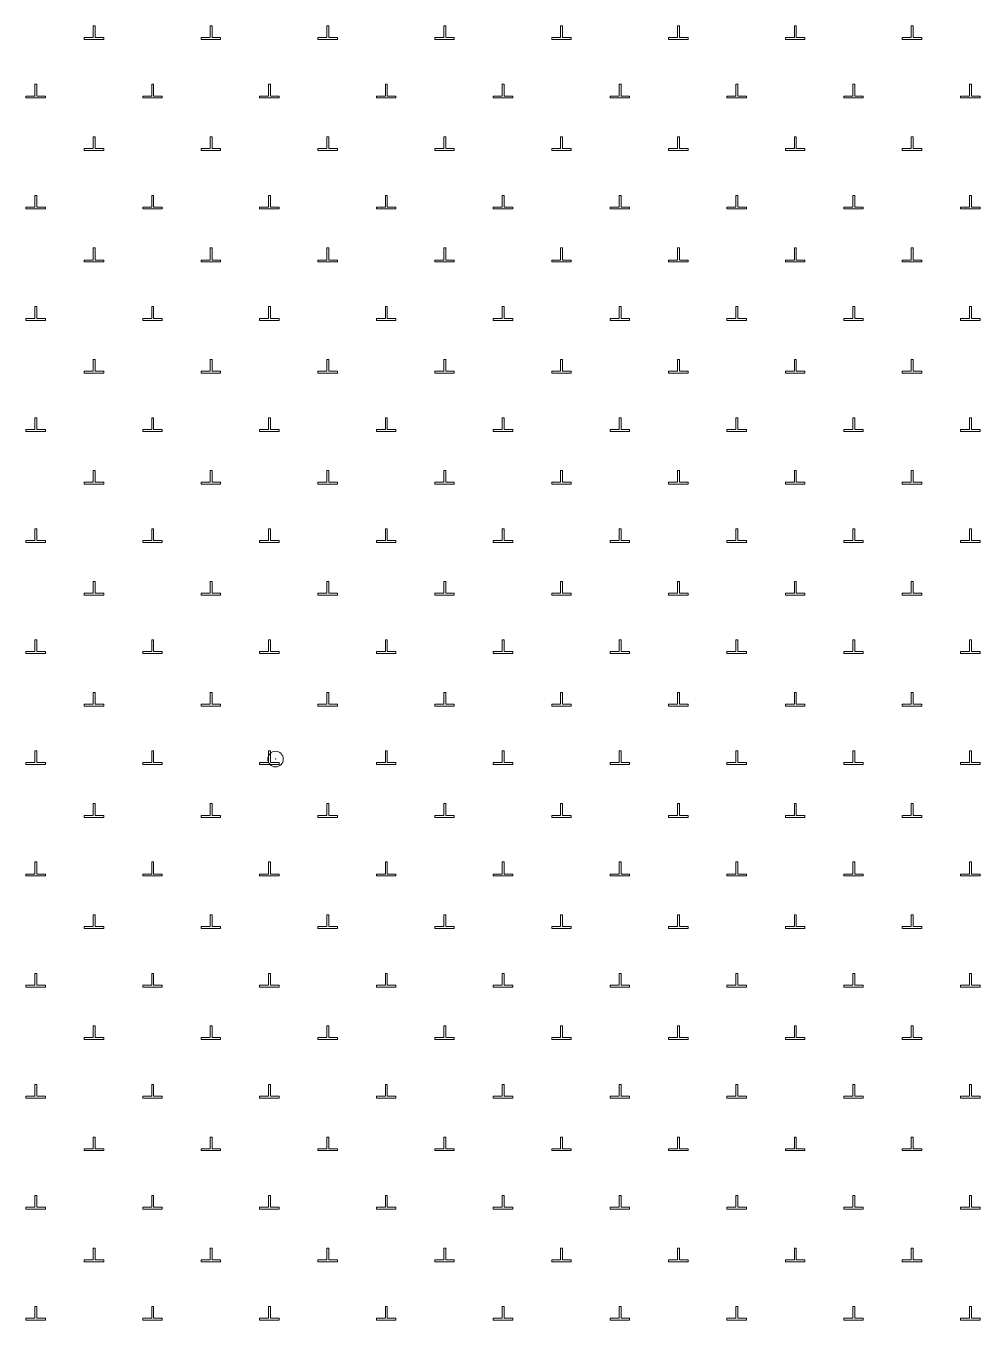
# Model space of a CAD drawing. Header units: metres. Extents: x 551390 to 552118, y 1837759 to 1838646.
# Drawn here: x 551919.91 to 551944.41, y 1838473.36 to 1838506.58 of the extents above; entities that cross this region are included whole.
import ezdxf

# ---------------------------------------------------------------- set-up
doc = ezdxf.new("R2010")
doc.units = ezdxf.units.M
doc.header["$LTSCALE"] = 0.8
doc.header["$PDMODE"] = 32
doc.header["$PDSIZE"] = 0.4
doc.layers.add('13', color=7, linetype='Continuous', lineweight=13)
doc.layers.add('19', color=7, linetype='Continuous', lineweight=13)

msp = doc.modelspace()

# ---------------------------------------------------------------- linework, layer by layer
at = {"layer": '13'}
msp.add_point((551926.32, 1838487.76), dxfattribs=at)
at = {"layer": '19'}
for points in [[(551921.41, 1838506.23), (551921.91, 1838506.23), (551921.91, 1838506.28), (551921.69, 1838506.28), (551921.69, 1838506.58), (551921.64, 1838506.58), (551921.64, 1838506.28), (551921.41, 1838506.28)], [(551924.41, 1838506.23), (551924.91, 1838506.23), (551924.91, 1838506.28), (551924.69, 1838506.28), (551924.69, 1838506.58), (551924.64, 1838506.58), (551924.64, 1838506.28), (551924.41, 1838506.28)], [(551927.41, 1838506.23), (551927.91, 1838506.23), (551927.91, 1838506.28), (551927.69, 1838506.28), (551927.69, 1838506.58), (551927.64, 1838506.58), (551927.64, 1838506.28), (551927.41, 1838506.28)], [(551930.41, 1838506.23), (551930.91, 1838506.23), (551930.91, 1838506.28), (551930.69, 1838506.28), (551930.69, 1838506.58), (551930.64, 1838506.58), (551930.64, 1838506.28), (551930.41, 1838506.28)], [(551933.41, 1838506.23), (551933.91, 1838506.23), (551933.91, 1838506.28), (551933.69, 1838506.28), (551933.69, 1838506.58), (551933.64, 1838506.58), (551933.64, 1838506.28), (551933.41, 1838506.28)], [(551936.41, 1838506.23), (551936.91, 1838506.23), (551936.91, 1838506.28), (551936.69, 1838506.28), (551936.69, 1838506.58), (551936.64, 1838506.58), (551936.64, 1838506.28), (551936.41, 1838506.28)], [(551939.41, 1838506.23), (551939.91, 1838506.23), (551939.91, 1838506.28), (551939.69, 1838506.28), (551939.69, 1838506.58), (551939.64, 1838506.58), (551939.64, 1838506.28), (551939.41, 1838506.28)], [(551942.41, 1838506.23), (551942.91, 1838506.23), (551942.91, 1838506.28), (551942.69, 1838506.28), (551942.69, 1838506.58), (551942.64, 1838506.58), (551942.64, 1838506.28), (551942.41, 1838506.28)], [(551919.91, 1838504.73), (551920.41, 1838504.73), (551920.41, 1838504.78), (551920.19, 1838504.78), (551920.19, 1838505.08), (551920.14, 1838505.08), (551920.14, 1838504.78), (551919.91, 1838504.78)], [(551922.91, 1838504.73), (551923.41, 1838504.73), (551923.41, 1838504.78), (551923.19, 1838504.78), (551923.19, 1838505.08), (551923.14, 1838505.08), (551923.14, 1838504.78), (551922.91, 1838504.78)], [(551925.91, 1838504.73), (551926.41, 1838504.73), (551926.41, 1838504.78), (551926.19, 1838504.78), (551926.19, 1838505.08), (551926.14, 1838505.08), (551926.14, 1838504.78), (551925.91, 1838504.78)], [(551928.91, 1838504.73), (551929.41, 1838504.73), (551929.41, 1838504.78), (551929.19, 1838504.78), (551929.19, 1838505.08), (551929.14, 1838505.08), (551929.14, 1838504.78), (551928.91, 1838504.78)], [(551931.91, 1838504.73), (551932.41, 1838504.73), (551932.41, 1838504.78), (551932.19, 1838504.78), (551932.19, 1838505.08), (551932.14, 1838505.08), (551932.14, 1838504.78), (551931.91, 1838504.78)], [(551934.91, 1838504.73), (551935.41, 1838504.73), (551935.41, 1838504.78), (551935.19, 1838504.78), (551935.19, 1838505.08), (551935.14, 1838505.08), (551935.14, 1838504.78), (551934.91, 1838504.78)], [(551937.91, 1838504.73), (551938.41, 1838504.73), (551938.41, 1838504.78), (551938.19, 1838504.78), (551938.19, 1838505.08), (551938.14, 1838505.08), (551938.14, 1838504.78), (551937.91, 1838504.78)], [(551940.91, 1838504.73), (551941.41, 1838504.73), (551941.41, 1838504.78), (551941.19, 1838504.78), (551941.19, 1838505.08), (551941.14, 1838505.08), (551941.14, 1838504.78), (551940.91, 1838504.78)], [(551943.91, 1838504.73), (551944.41, 1838504.73), (551944.41, 1838504.78), (551944.19, 1838504.78), (551944.19, 1838505.08), (551944.14, 1838505.08), (551944.14, 1838504.78), (551943.91, 1838504.78)], [(551921.41, 1838503.38), (551921.91, 1838503.38), (551921.91, 1838503.43), (551921.69, 1838503.43), (551921.69, 1838503.73), (551921.64, 1838503.73), (551921.64, 1838503.43), (551921.41, 1838503.43)], [(551924.41, 1838503.38), (551924.91, 1838503.38), (551924.91, 1838503.43), (551924.69, 1838503.43), (551924.69, 1838503.73), (551924.64, 1838503.73), (551924.64, 1838503.43), (551924.41, 1838503.43)], [(551927.41, 1838503.38), (551927.91, 1838503.38), (551927.91, 1838503.43), (551927.69, 1838503.43), (551927.69, 1838503.73), (551927.64, 1838503.73), (551927.64, 1838503.43), (551927.41, 1838503.43)], [(551930.41, 1838503.38), (551930.91, 1838503.38), (551930.91, 1838503.43), (551930.69, 1838503.43), (551930.69, 1838503.73), (551930.64, 1838503.73), (551930.64, 1838503.43), (551930.41, 1838503.43)], [(551933.41, 1838503.38), (551933.91, 1838503.38), (551933.91, 1838503.43), (551933.69, 1838503.43), (551933.69, 1838503.73), (551933.64, 1838503.73), (551933.64, 1838503.43), (551933.41, 1838503.43)], [(551936.41, 1838503.38), (551936.91, 1838503.38), (551936.91, 1838503.43), (551936.69, 1838503.43), (551936.69, 1838503.73), (551936.64, 1838503.73), (551936.64, 1838503.43), (551936.41, 1838503.43)], [(551939.41, 1838503.38), (551939.91, 1838503.38), (551939.91, 1838503.43), (551939.69, 1838503.43), (551939.69, 1838503.73), (551939.64, 1838503.73), (551939.64, 1838503.43), (551939.41, 1838503.43)], [(551942.41, 1838503.38), (551942.91, 1838503.38), (551942.91, 1838503.43), (551942.69, 1838503.43), (551942.69, 1838503.73), (551942.64, 1838503.73), (551942.64, 1838503.43), (551942.41, 1838503.43)], [(551919.91, 1838501.88), (551920.41, 1838501.88), (551920.41, 1838501.93), (551920.19, 1838501.93), (551920.19, 1838502.23), (551920.14, 1838502.23), (551920.14, 1838501.93), (551919.91, 1838501.93)], [(551922.91, 1838501.88), (551923.41, 1838501.88), (551923.41, 1838501.93), (551923.19, 1838501.93), (551923.19, 1838502.23), (551923.14, 1838502.23), (551923.14, 1838501.93), (551922.91, 1838501.93)], [(551925.91, 1838501.88), (551926.41, 1838501.88), (551926.41, 1838501.93), (551926.19, 1838501.93), (551926.19, 1838502.23), (551926.14, 1838502.23), (551926.14, 1838501.93), (551925.91, 1838501.93)], [(551928.91, 1838501.88), (551929.41, 1838501.88), (551929.41, 1838501.93), (551929.19, 1838501.93), (551929.19, 1838502.23), (551929.14, 1838502.23), (551929.14, 1838501.93), (551928.91, 1838501.93)], [(551931.91, 1838501.88), (551932.41, 1838501.88), (551932.41, 1838501.93), (551932.19, 1838501.93), (551932.19, 1838502.23), (551932.14, 1838502.23), (551932.14, 1838501.93), (551931.91, 1838501.93)], [(551934.91, 1838501.88), (551935.41, 1838501.88), (551935.41, 1838501.93), (551935.19, 1838501.93), (551935.19, 1838502.23), (551935.14, 1838502.23), (551935.14, 1838501.93), (551934.91, 1838501.93)], [(551937.91, 1838501.88), (551938.41, 1838501.88), (551938.41, 1838501.93), (551938.19, 1838501.93), (551938.19, 1838502.23), (551938.14, 1838502.23), (551938.14, 1838501.93), (551937.91, 1838501.93)], [(551940.91, 1838501.88), (551941.41, 1838501.88), (551941.41, 1838501.93), (551941.19, 1838501.93), (551941.19, 1838502.23), (551941.14, 1838502.23), (551941.14, 1838501.93), (551940.91, 1838501.93)], [(551943.91, 1838501.88), (551944.41, 1838501.88), (551944.41, 1838501.93), (551944.19, 1838501.93), (551944.19, 1838502.23), (551944.14, 1838502.23), (551944.14, 1838501.93), (551943.91, 1838501.93)], [(551921.41, 1838500.52), (551921.91, 1838500.52), (551921.91, 1838500.57), (551921.69, 1838500.57), (551921.69, 1838500.88), (551921.64, 1838500.88), (551921.64, 1838500.57), (551921.41, 1838500.57)], [(551924.41, 1838500.52), (551924.91, 1838500.52), (551924.91, 1838500.57), (551924.69, 1838500.57), (551924.69, 1838500.88), (551924.64, 1838500.88), (551924.64, 1838500.57), (551924.41, 1838500.57)], [(551927.41, 1838500.52), (551927.91, 1838500.52), (551927.91, 1838500.57), (551927.69, 1838500.57), (551927.69, 1838500.88), (551927.64, 1838500.88), (551927.64, 1838500.57), (551927.41, 1838500.57)], [(551930.41, 1838500.52), (551930.91, 1838500.52), (551930.91, 1838500.57), (551930.69, 1838500.57), (551930.69, 1838500.88), (551930.64, 1838500.88), (551930.64, 1838500.57), (551930.41, 1838500.57)], [(551933.41, 1838500.52), (551933.91, 1838500.52), (551933.91, 1838500.57), (551933.69, 1838500.57), (551933.69, 1838500.88), (551933.64, 1838500.88), (551933.64, 1838500.57), (551933.41, 1838500.57)], [(551936.41, 1838500.52), (551936.91, 1838500.52), (551936.91, 1838500.57), (551936.69, 1838500.57), (551936.69, 1838500.88), (551936.64, 1838500.88), (551936.64, 1838500.57), (551936.41, 1838500.57)], [(551939.41, 1838500.52), (551939.91, 1838500.52), (551939.91, 1838500.57), (551939.69, 1838500.57), (551939.69, 1838500.88), (551939.64, 1838500.88), (551939.64, 1838500.57), (551939.41, 1838500.57)], [(551942.41, 1838500.52), (551942.91, 1838500.52), (551942.91, 1838500.57), (551942.69, 1838500.57), (551942.69, 1838500.88), (551942.64, 1838500.88), (551942.64, 1838500.57), (551942.41, 1838500.57)], [(551919.91, 1838499.02), (551920.41, 1838499.02), (551920.41, 1838499.07), (551920.19, 1838499.07), (551920.19, 1838499.38), (551920.14, 1838499.38), (551920.14, 1838499.07), (551919.91, 1838499.07)], [(551922.91, 1838499.02), (551923.41, 1838499.02), (551923.41, 1838499.07), (551923.19, 1838499.07), (551923.19, 1838499.38), (551923.14, 1838499.38), (551923.14, 1838499.07), (551922.91, 1838499.07)], [(551925.91, 1838499.02), (551926.41, 1838499.02), (551926.41, 1838499.07), (551926.19, 1838499.07), (551926.19, 1838499.38), (551926.14, 1838499.38), (551926.14, 1838499.07), (551925.91, 1838499.07)], [(551928.91, 1838499.02), (551929.41, 1838499.02), (551929.41, 1838499.07), (551929.19, 1838499.07), (551929.19, 1838499.38), (551929.14, 1838499.38), (551929.14, 1838499.07), (551928.91, 1838499.07)], [(551931.91, 1838499.02), (551932.41, 1838499.02), (551932.41, 1838499.07), (551932.19, 1838499.07), (551932.19, 1838499.38), (551932.14, 1838499.38), (551932.14, 1838499.07), (551931.91, 1838499.07)], [(551934.91, 1838499.02), (551935.41, 1838499.02), (551935.41, 1838499.07), (551935.19, 1838499.07), (551935.19, 1838499.38), (551935.14, 1838499.38), (551935.14, 1838499.07), (551934.91, 1838499.07)], [(551937.91, 1838499.02), (551938.41, 1838499.02), (551938.41, 1838499.07), (551938.19, 1838499.07), (551938.19, 1838499.38), (551938.14, 1838499.38), (551938.14, 1838499.07), (551937.91, 1838499.07)], [(551940.91, 1838499.02), (551941.41, 1838499.02), (551941.41, 1838499.07), (551941.19, 1838499.07), (551941.19, 1838499.38), (551941.14, 1838499.38), (551941.14, 1838499.07), (551940.91, 1838499.07)], [(551943.91, 1838499.02), (551944.41, 1838499.02), (551944.41, 1838499.07), (551944.19, 1838499.07), (551944.19, 1838499.38), (551944.14, 1838499.38), (551944.14, 1838499.07), (551943.91, 1838499.07)], [(551921.41, 1838497.67), (551921.91, 1838497.67), (551921.91, 1838497.72), (551921.69, 1838497.72), (551921.69, 1838498.02), (551921.64, 1838498.02), (551921.64, 1838497.72), (551921.41, 1838497.72)], [(551924.41, 1838497.67), (551924.91, 1838497.67), (551924.91, 1838497.72), (551924.69, 1838497.72), (551924.69, 1838498.02), (551924.64, 1838498.02), (551924.64, 1838497.72), (551924.41, 1838497.72)], [(551927.41, 1838497.67), (551927.91, 1838497.67), (551927.91, 1838497.72), (551927.69, 1838497.72), (551927.69, 1838498.02), (551927.64, 1838498.02), (551927.64, 1838497.72), (551927.41, 1838497.72)], [(551930.41, 1838497.67), (551930.91, 1838497.67), (551930.91, 1838497.72), (551930.69, 1838497.72), (551930.69, 1838498.02), (551930.64, 1838498.02), (551930.64, 1838497.72), (551930.41, 1838497.72)], [(551933.41, 1838497.67), (551933.91, 1838497.67), (551933.91, 1838497.72), (551933.69, 1838497.72), (551933.69, 1838498.02), (551933.64, 1838498.02), (551933.64, 1838497.72), (551933.41, 1838497.72)], [(551936.41, 1838497.67), (551936.91, 1838497.67), (551936.91, 1838497.72), (551936.69, 1838497.72), (551936.69, 1838498.02), (551936.64, 1838498.02), (551936.64, 1838497.72), (551936.41, 1838497.72)], [(551939.41, 1838497.67), (551939.91, 1838497.67), (551939.91, 1838497.72), (551939.69, 1838497.72), (551939.69, 1838498.02), (551939.64, 1838498.02), (551939.64, 1838497.72), (551939.41, 1838497.72)], [(551942.41, 1838497.67), (551942.91, 1838497.67), (551942.91, 1838497.72), (551942.69, 1838497.72), (551942.69, 1838498.02), (551942.64, 1838498.02), (551942.64, 1838497.72), (551942.41, 1838497.72)], [(551919.91, 1838496.17), (551920.41, 1838496.17), (551920.41, 1838496.22), (551920.19, 1838496.22), (551920.19, 1838496.52), (551920.14, 1838496.52), (551920.14, 1838496.22), (551919.91, 1838496.22)], [(551922.91, 1838496.17), (551923.41, 1838496.17), (551923.41, 1838496.22), (551923.19, 1838496.22), (551923.19, 1838496.52), (551923.14, 1838496.52), (551923.14, 1838496.22), (551922.91, 1838496.22)], [(551925.91, 1838496.17), (551926.41, 1838496.17), (551926.41, 1838496.22), (551926.19, 1838496.22), (551926.19, 1838496.52), (551926.14, 1838496.52), (551926.14, 1838496.22), (551925.91, 1838496.22)], [(551928.91, 1838496.17), (551929.41, 1838496.17), (551929.41, 1838496.22), (551929.19, 1838496.22), (551929.19, 1838496.52), (551929.14, 1838496.52), (551929.14, 1838496.22), (551928.91, 1838496.22)], [(551931.91, 1838496.17), (551932.41, 1838496.17), (551932.41, 1838496.22), (551932.19, 1838496.22), (551932.19, 1838496.52), (551932.14, 1838496.52), (551932.14, 1838496.22), (551931.91, 1838496.22)], [(551934.91, 1838496.17), (551935.41, 1838496.17), (551935.41, 1838496.22), (551935.19, 1838496.22), (551935.19, 1838496.52), (551935.14, 1838496.52), (551935.14, 1838496.22), (551934.91, 1838496.22)], [(551937.91, 1838496.17), (551938.41, 1838496.17), (551938.41, 1838496.22), (551938.19, 1838496.22), (551938.19, 1838496.52), (551938.14, 1838496.52), (551938.14, 1838496.22), (551937.91, 1838496.22)], [(551940.91, 1838496.17), (551941.41, 1838496.17), (551941.41, 1838496.22), (551941.19, 1838496.22), (551941.19, 1838496.52), (551941.14, 1838496.52), (551941.14, 1838496.22), (551940.91, 1838496.22)], [(551943.91, 1838496.17), (551944.41, 1838496.17), (551944.41, 1838496.22), (551944.19, 1838496.22), (551944.19, 1838496.52), (551944.14, 1838496.52), (551944.14, 1838496.22), (551943.91, 1838496.22)], [(551921.41, 1838494.82), (551921.91, 1838494.82), (551921.91, 1838494.87), (551921.69, 1838494.87), (551921.69, 1838495.17), (551921.64, 1838495.17), (551921.64, 1838494.87), (551921.41, 1838494.87)], [(551924.41, 1838494.82), (551924.91, 1838494.82), (551924.91, 1838494.87), (551924.69, 1838494.87), (551924.69, 1838495.17), (551924.64, 1838495.17), (551924.64, 1838494.87), (551924.41, 1838494.87)], [(551927.41, 1838494.82), (551927.91, 1838494.82), (551927.91, 1838494.87), (551927.69, 1838494.87), (551927.69, 1838495.17), (551927.64, 1838495.17), (551927.64, 1838494.87), (551927.41, 1838494.87)], [(551930.41, 1838494.82), (551930.91, 1838494.82), (551930.91, 1838494.87), (551930.69, 1838494.87), (551930.69, 1838495.17), (551930.64, 1838495.17), (551930.64, 1838494.87), (551930.41, 1838494.87)], [(551933.41, 1838494.82), (551933.91, 1838494.82), (551933.91, 1838494.87), (551933.69, 1838494.87), (551933.69, 1838495.17), (551933.64, 1838495.17), (551933.64, 1838494.87), (551933.41, 1838494.87)], [(551936.41, 1838494.82), (551936.91, 1838494.82), (551936.91, 1838494.87), (551936.69, 1838494.87), (551936.69, 1838495.17), (551936.64, 1838495.17), (551936.64, 1838494.87), (551936.41, 1838494.87)], [(551939.41, 1838494.82), (551939.91, 1838494.82), (551939.91, 1838494.87), (551939.69, 1838494.87), (551939.69, 1838495.17), (551939.64, 1838495.17), (551939.64, 1838494.87), (551939.41, 1838494.87)], [(551942.41, 1838494.82), (551942.91, 1838494.82), (551942.91, 1838494.87), (551942.69, 1838494.87), (551942.69, 1838495.17), (551942.64, 1838495.17), (551942.64, 1838494.87), (551942.41, 1838494.87)], [(551919.91, 1838493.32), (551920.41, 1838493.32), (551920.41, 1838493.37), (551920.19, 1838493.37), (551920.19, 1838493.67), (551920.14, 1838493.67), (551920.14, 1838493.37), (551919.91, 1838493.37)], [(551922.91, 1838493.32), (551923.41, 1838493.32), (551923.41, 1838493.37), (551923.19, 1838493.37), (551923.19, 1838493.67), (551923.14, 1838493.67), (551923.14, 1838493.37), (551922.91, 1838493.37)], [(551925.91, 1838493.32), (551926.41, 1838493.32), (551926.41, 1838493.37), (551926.19, 1838493.37), (551926.19, 1838493.67), (551926.14, 1838493.67), (551926.14, 1838493.37), (551925.91, 1838493.37)], [(551928.91, 1838493.32), (551929.41, 1838493.32), (551929.41, 1838493.37), (551929.19, 1838493.37), (551929.19, 1838493.67), (551929.14, 1838493.67), (551929.14, 1838493.37), (551928.91, 1838493.37)], [(551931.91, 1838493.32), (551932.41, 1838493.32), (551932.41, 1838493.37), (551932.19, 1838493.37), (551932.19, 1838493.67), (551932.14, 1838493.67), (551932.14, 1838493.37), (551931.91, 1838493.37)], [(551934.91, 1838493.32), (551935.41, 1838493.32), (551935.41, 1838493.37), (551935.19, 1838493.37), (551935.19, 1838493.67), (551935.14, 1838493.67), (551935.14, 1838493.37), (551934.91, 1838493.37)], [(551937.91, 1838493.32), (551938.41, 1838493.32), (551938.41, 1838493.37), (551938.19, 1838493.37), (551938.19, 1838493.67), (551938.14, 1838493.67), (551938.14, 1838493.37), (551937.91, 1838493.37)], [(551940.91, 1838493.32), (551941.41, 1838493.32), (551941.41, 1838493.37), (551941.19, 1838493.37), (551941.19, 1838493.67), (551941.14, 1838493.67), (551941.14, 1838493.37), (551940.91, 1838493.37)], [(551943.91, 1838493.32), (551944.41, 1838493.32), (551944.41, 1838493.37), (551944.19, 1838493.37), (551944.19, 1838493.67), (551944.14, 1838493.67), (551944.14, 1838493.37), (551943.91, 1838493.37)], [(551921.41, 1838491.97), (551921.91, 1838491.97), (551921.91, 1838492.02), (551921.69, 1838492.02), (551921.69, 1838492.32), (551921.64, 1838492.32), (551921.64, 1838492.02), (551921.41, 1838492.02)], [(551924.41, 1838491.97), (551924.91, 1838491.97), (551924.91, 1838492.02), (551924.69, 1838492.02), (551924.69, 1838492.32), (551924.64, 1838492.32), (551924.64, 1838492.02), (551924.41, 1838492.02)], [(551927.41, 1838491.97), (551927.91, 1838491.97), (551927.91, 1838492.02), (551927.69, 1838492.02), (551927.69, 1838492.32), (551927.64, 1838492.32), (551927.64, 1838492.02), (551927.41, 1838492.02)], [(551930.41, 1838491.97), (551930.91, 1838491.97), (551930.91, 1838492.02), (551930.69, 1838492.02), (551930.69, 1838492.32), (551930.64, 1838492.32), (551930.64, 1838492.02), (551930.41, 1838492.02)], [(551933.41, 1838491.97), (551933.91, 1838491.97), (551933.91, 1838492.02), (551933.69, 1838492.02), (551933.69, 1838492.32), (551933.64, 1838492.32), (551933.64, 1838492.02), (551933.41, 1838492.02)], [(551936.41, 1838491.97), (551936.91, 1838491.97), (551936.91, 1838492.02), (551936.69, 1838492.02), (551936.69, 1838492.32), (551936.64, 1838492.32), (551936.64, 1838492.02), (551936.41, 1838492.02)], [(551939.41, 1838491.97), (551939.91, 1838491.97), (551939.91, 1838492.02), (551939.69, 1838492.02), (551939.69, 1838492.32), (551939.64, 1838492.32), (551939.64, 1838492.02), (551939.41, 1838492.02)], [(551942.41, 1838491.97), (551942.91, 1838491.97), (551942.91, 1838492.02), (551942.69, 1838492.02), (551942.69, 1838492.32), (551942.64, 1838492.32), (551942.64, 1838492.02), (551942.41, 1838492.02)], [(551919.91, 1838490.47), (551920.41, 1838490.47), (551920.41, 1838490.52), (551920.19, 1838490.52), (551920.19, 1838490.82), (551920.14, 1838490.82), (551920.14, 1838490.52), (551919.91, 1838490.52)], [(551922.91, 1838490.47), (551923.41, 1838490.47), (551923.41, 1838490.52), (551923.19, 1838490.52), (551923.19, 1838490.82), (551923.14, 1838490.82), (551923.14, 1838490.52), (551922.91, 1838490.52)], [(551925.91, 1838490.47), (551926.41, 1838490.47), (551926.41, 1838490.52), (551926.19, 1838490.52), (551926.19, 1838490.82), (551926.14, 1838490.82), (551926.14, 1838490.52), (551925.91, 1838490.52)], [(551928.91, 1838490.47), (551929.41, 1838490.47), (551929.41, 1838490.52), (551929.19, 1838490.52), (551929.19, 1838490.82), (551929.14, 1838490.82), (551929.14, 1838490.52), (551928.91, 1838490.52)], [(551931.91, 1838490.47), (551932.41, 1838490.47), (551932.41, 1838490.52), (551932.19, 1838490.52), (551932.19, 1838490.82), (551932.14, 1838490.82), (551932.14, 1838490.52), (551931.91, 1838490.52)], [(551934.91, 1838490.47), (551935.41, 1838490.47), (551935.41, 1838490.52), (551935.19, 1838490.52), (551935.19, 1838490.82), (551935.14, 1838490.82), (551935.14, 1838490.52), (551934.91, 1838490.52)], [(551937.91, 1838490.47), (551938.41, 1838490.47), (551938.41, 1838490.52), (551938.19, 1838490.52), (551938.19, 1838490.82), (551938.14, 1838490.82), (551938.14, 1838490.52), (551937.91, 1838490.52)], [(551940.91, 1838490.47), (551941.41, 1838490.47), (551941.41, 1838490.52), (551941.19, 1838490.52), (551941.19, 1838490.82), (551941.14, 1838490.82), (551941.14, 1838490.52), (551940.91, 1838490.52)], [(551943.91, 1838490.47), (551944.41, 1838490.47), (551944.41, 1838490.52), (551944.19, 1838490.52), (551944.19, 1838490.82), (551944.14, 1838490.82), (551944.14, 1838490.52), (551943.91, 1838490.52)], [(551921.41, 1838489.12), (551921.91, 1838489.12), (551921.91, 1838489.17), (551921.69, 1838489.17), (551921.69, 1838489.47), (551921.64, 1838489.47), (551921.64, 1838489.17), (551921.41, 1838489.17)], [(551924.41, 1838489.12), (551924.91, 1838489.12), (551924.91, 1838489.17), (551924.69, 1838489.17), (551924.69, 1838489.47), (551924.64, 1838489.47), (551924.64, 1838489.17), (551924.41, 1838489.17)], [(551927.41, 1838489.12), (551927.91, 1838489.12), (551927.91, 1838489.17), (551927.69, 1838489.17), (551927.69, 1838489.47), (551927.64, 1838489.47), (551927.64, 1838489.17), (551927.41, 1838489.17)], [(551930.41, 1838489.12), (551930.91, 1838489.12), (551930.91, 1838489.17), (551930.69, 1838489.17), (551930.69, 1838489.47), (551930.64, 1838489.47), (551930.64, 1838489.17), (551930.41, 1838489.17)], [(551933.41, 1838489.12), (551933.91, 1838489.12), (551933.91, 1838489.17), (551933.69, 1838489.17), (551933.69, 1838489.47), (551933.64, 1838489.47), (551933.64, 1838489.17), (551933.41, 1838489.17)], [(551936.41, 1838489.12), (551936.91, 1838489.12), (551936.91, 1838489.17), (551936.69, 1838489.17), (551936.69, 1838489.47), (551936.64, 1838489.47), (551936.64, 1838489.17), (551936.41, 1838489.17)], [(551939.41, 1838489.12), (551939.91, 1838489.12), (551939.91, 1838489.17), (551939.69, 1838489.17), (551939.69, 1838489.47), (551939.64, 1838489.47), (551939.64, 1838489.17), (551939.41, 1838489.17)], [(551942.41, 1838489.12), (551942.91, 1838489.12), (551942.91, 1838489.17), (551942.69, 1838489.17), (551942.69, 1838489.47), (551942.64, 1838489.47), (551942.64, 1838489.17), (551942.41, 1838489.17)], [(551919.91, 1838487.62), (551920.41, 1838487.62), (551920.41, 1838487.67), (551920.19, 1838487.67), (551920.19, 1838487.97), (551920.14, 1838487.97), (551920.14, 1838487.67), (551919.91, 1838487.67)], [(551922.91, 1838487.62), (551923.41, 1838487.62), (551923.41, 1838487.67), (551923.19, 1838487.67), (551923.19, 1838487.97), (551923.14, 1838487.97), (551923.14, 1838487.67), (551922.91, 1838487.67)], [(551925.91, 1838487.62), (551926.41, 1838487.62), (551926.41, 1838487.67), (551926.19, 1838487.67), (551926.19, 1838487.97), (551926.14, 1838487.97), (551926.14, 1838487.67), (551925.91, 1838487.67)], [(551928.91, 1838487.62), (551929.41, 1838487.62), (551929.41, 1838487.67), (551929.19, 1838487.67), (551929.19, 1838487.97), (551929.14, 1838487.97), (551929.14, 1838487.67), (551928.91, 1838487.67)], [(551931.91, 1838487.62), (551932.41, 1838487.62), (551932.41, 1838487.67), (551932.19, 1838487.67), (551932.19, 1838487.97), (551932.14, 1838487.97), (551932.14, 1838487.67), (551931.91, 1838487.67)], [(551934.91, 1838487.62), (551935.41, 1838487.62), (551935.41, 1838487.67), (551935.19, 1838487.67), (551935.19, 1838487.97), (551935.14, 1838487.97), (551935.14, 1838487.67), (551934.91, 1838487.67)], [(551937.91, 1838487.62), (551938.41, 1838487.62), (551938.41, 1838487.67), (551938.19, 1838487.67), (551938.19, 1838487.97), (551938.14, 1838487.97), (551938.14, 1838487.67), (551937.91, 1838487.67)], [(551940.91, 1838487.62), (551941.41, 1838487.62), (551941.41, 1838487.67), (551941.19, 1838487.67), (551941.19, 1838487.97), (551941.14, 1838487.97), (551941.14, 1838487.67), (551940.91, 1838487.67)], [(551943.91, 1838487.62), (551944.41, 1838487.62), (551944.41, 1838487.67), (551944.19, 1838487.67), (551944.19, 1838487.97), (551944.14, 1838487.97), (551944.14, 1838487.67), (551943.91, 1838487.67)], [(551921.41, 1838486.26), (551921.91, 1838486.26), (551921.91, 1838486.31), (551921.69, 1838486.31), (551921.69, 1838486.62), (551921.64, 1838486.62), (551921.64, 1838486.31), (551921.41, 1838486.31)], [(551924.41, 1838486.26), (551924.91, 1838486.26), (551924.91, 1838486.31), (551924.69, 1838486.31), (551924.69, 1838486.62), (551924.64, 1838486.62), (551924.64, 1838486.31), (551924.41, 1838486.31)], [(551927.41, 1838486.26), (551927.91, 1838486.26), (551927.91, 1838486.31), (551927.69, 1838486.31), (551927.69, 1838486.62), (551927.64, 1838486.62), (551927.64, 1838486.31), (551927.41, 1838486.31)], [(551930.41, 1838486.26), (551930.91, 1838486.26), (551930.91, 1838486.31), (551930.69, 1838486.31), (551930.69, 1838486.62), (551930.64, 1838486.62), (551930.64, 1838486.31), (551930.41, 1838486.31)], [(551933.41, 1838486.26), (551933.91, 1838486.26), (551933.91, 1838486.31), (551933.69, 1838486.31), (551933.69, 1838486.62), (551933.64, 1838486.62), (551933.64, 1838486.31), (551933.41, 1838486.31)], [(551936.41, 1838486.26), (551936.91, 1838486.26), (551936.91, 1838486.31), (551936.69, 1838486.31), (551936.69, 1838486.62), (551936.64, 1838486.62), (551936.64, 1838486.31), (551936.41, 1838486.31)], [(551939.41, 1838486.26), (551939.91, 1838486.26), (551939.91, 1838486.31), (551939.69, 1838486.31), (551939.69, 1838486.62), (551939.64, 1838486.62), (551939.64, 1838486.31), (551939.41, 1838486.31)], [(551942.41, 1838486.26), (551942.91, 1838486.26), (551942.91, 1838486.31), (551942.69, 1838486.31), (551942.69, 1838486.62), (551942.64, 1838486.62), (551942.64, 1838486.31), (551942.41, 1838486.31)], [(551919.91, 1838484.76), (551920.41, 1838484.76), (551920.41, 1838484.81), (551920.19, 1838484.81), (551920.19, 1838485.12), (551920.14, 1838485.12), (551920.14, 1838484.81), (551919.91, 1838484.81)], [(551922.91, 1838484.76), (551923.41, 1838484.76), (551923.41, 1838484.81), (551923.19, 1838484.81), (551923.19, 1838485.12), (551923.14, 1838485.12), (551923.14, 1838484.81), (551922.91, 1838484.81)], [(551925.91, 1838484.76), (551926.41, 1838484.76), (551926.41, 1838484.81), (551926.19, 1838484.81), (551926.19, 1838485.12), (551926.14, 1838485.12), (551926.14, 1838484.81), (551925.91, 1838484.81)], [(551928.91, 1838484.76), (551929.41, 1838484.76), (551929.41, 1838484.81), (551929.19, 1838484.81), (551929.19, 1838485.12), (551929.14, 1838485.12), (551929.14, 1838484.81), (551928.91, 1838484.81)], [(551931.91, 1838484.76), (551932.41, 1838484.76), (551932.41, 1838484.81), (551932.19, 1838484.81), (551932.19, 1838485.12), (551932.14, 1838485.12), (551932.14, 1838484.81), (551931.91, 1838484.81)], [(551934.91, 1838484.76), (551935.41, 1838484.76), (551935.41, 1838484.81), (551935.19, 1838484.81), (551935.19, 1838485.12), (551935.14, 1838485.12), (551935.14, 1838484.81), (551934.91, 1838484.81)], [(551937.91, 1838484.76), (551938.41, 1838484.76), (551938.41, 1838484.81), (551938.19, 1838484.81), (551938.19, 1838485.12), (551938.14, 1838485.12), (551938.14, 1838484.81), (551937.91, 1838484.81)], [(551940.91, 1838484.76), (551941.41, 1838484.76), (551941.41, 1838484.81), (551941.19, 1838484.81), (551941.19, 1838485.12), (551941.14, 1838485.12), (551941.14, 1838484.81), (551940.91, 1838484.81)], [(551943.91, 1838484.76), (551944.41, 1838484.76), (551944.41, 1838484.81), (551944.19, 1838484.81), (551944.19, 1838485.12), (551944.14, 1838485.12), (551944.14, 1838484.81), (551943.91, 1838484.81)], [(551921.41, 1838483.41), (551921.91, 1838483.41), (551921.91, 1838483.46), (551921.69, 1838483.46), (551921.69, 1838483.76), (551921.64, 1838483.76), (551921.64, 1838483.46), (551921.41, 1838483.46)], [(551924.41, 1838483.41), (551924.91, 1838483.41), (551924.91, 1838483.46), (551924.69, 1838483.46), (551924.69, 1838483.76), (551924.64, 1838483.76), (551924.64, 1838483.46), (551924.41, 1838483.46)], [(551927.41, 1838483.41), (551927.91, 1838483.41), (551927.91, 1838483.46), (551927.69, 1838483.46), (551927.69, 1838483.76), (551927.64, 1838483.76), (551927.64, 1838483.46), (551927.41, 1838483.46)], [(551930.41, 1838483.41), (551930.91, 1838483.41), (551930.91, 1838483.46), (551930.69, 1838483.46), (551930.69, 1838483.76), (551930.64, 1838483.76), (551930.64, 1838483.46), (551930.41, 1838483.46)], [(551933.41, 1838483.41), (551933.91, 1838483.41), (551933.91, 1838483.46), (551933.69, 1838483.46), (551933.69, 1838483.76), (551933.64, 1838483.76), (551933.64, 1838483.46), (551933.41, 1838483.46)], [(551936.41, 1838483.41), (551936.91, 1838483.41), (551936.91, 1838483.46), (551936.69, 1838483.46), (551936.69, 1838483.76), (551936.64, 1838483.76), (551936.64, 1838483.46), (551936.41, 1838483.46)], [(551939.41, 1838483.41), (551939.91, 1838483.41), (551939.91, 1838483.46), (551939.69, 1838483.46), (551939.69, 1838483.76), (551939.64, 1838483.76), (551939.64, 1838483.46), (551939.41, 1838483.46)], [(551942.41, 1838483.41), (551942.91, 1838483.41), (551942.91, 1838483.46), (551942.69, 1838483.46), (551942.69, 1838483.76), (551942.64, 1838483.76), (551942.64, 1838483.46), (551942.41, 1838483.46)], [(551919.91, 1838481.91), (551920.41, 1838481.91), (551920.41, 1838481.96), (551920.19, 1838481.96), (551920.19, 1838482.26), (551920.14, 1838482.26), (551920.14, 1838481.96), (551919.91, 1838481.96)], [(551922.91, 1838481.91), (551923.41, 1838481.91), (551923.41, 1838481.96), (551923.19, 1838481.96), (551923.19, 1838482.26), (551923.14, 1838482.26), (551923.14, 1838481.96), (551922.91, 1838481.96)], [(551925.91, 1838481.91), (551926.41, 1838481.91), (551926.41, 1838481.96), (551926.19, 1838481.96), (551926.19, 1838482.26), (551926.14, 1838482.26), (551926.14, 1838481.96), (551925.91, 1838481.96)], [(551928.91, 1838481.91), (551929.41, 1838481.91), (551929.41, 1838481.96), (551929.19, 1838481.96), (551929.19, 1838482.26), (551929.14, 1838482.26), (551929.14, 1838481.96), (551928.91, 1838481.96)], [(551931.91, 1838481.91), (551932.41, 1838481.91), (551932.41, 1838481.96), (551932.19, 1838481.96), (551932.19, 1838482.26), (551932.14, 1838482.26), (551932.14, 1838481.96), (551931.91, 1838481.96)], [(551934.91, 1838481.91), (551935.41, 1838481.91), (551935.41, 1838481.96), (551935.19, 1838481.96), (551935.19, 1838482.26), (551935.14, 1838482.26), (551935.14, 1838481.96), (551934.91, 1838481.96)], [(551937.91, 1838481.91), (551938.41, 1838481.91), (551938.41, 1838481.96), (551938.19, 1838481.96), (551938.19, 1838482.26), (551938.14, 1838482.26), (551938.14, 1838481.96), (551937.91, 1838481.96)], [(551940.91, 1838481.91), (551941.41, 1838481.91), (551941.41, 1838481.96), (551941.19, 1838481.96), (551941.19, 1838482.26), (551941.14, 1838482.26), (551941.14, 1838481.96), (551940.91, 1838481.96)], [(551943.91, 1838481.91), (551944.41, 1838481.91), (551944.41, 1838481.96), (551944.19, 1838481.96), (551944.19, 1838482.26), (551944.14, 1838482.26), (551944.14, 1838481.96), (551943.91, 1838481.96)], [(551921.41, 1838480.56), (551921.91, 1838480.56), (551921.91, 1838480.61), (551921.69, 1838480.61), (551921.69, 1838480.91), (551921.64, 1838480.91), (551921.64, 1838480.61), (551921.41, 1838480.61)], [(551924.41, 1838480.56), (551924.91, 1838480.56), (551924.91, 1838480.61), (551924.69, 1838480.61), (551924.69, 1838480.91), (551924.64, 1838480.91), (551924.64, 1838480.61), (551924.41, 1838480.61)], [(551927.41, 1838480.56), (551927.91, 1838480.56), (551927.91, 1838480.61), (551927.69, 1838480.61), (551927.69, 1838480.91), (551927.64, 1838480.91), (551927.64, 1838480.61), (551927.41, 1838480.61)], [(551930.41, 1838480.56), (551930.91, 1838480.56), (551930.91, 1838480.61), (551930.69, 1838480.61), (551930.69, 1838480.91), (551930.64, 1838480.91), (551930.64, 1838480.61), (551930.41, 1838480.61)], [(551933.41, 1838480.56), (551933.91, 1838480.56), (551933.91, 1838480.61), (551933.69, 1838480.61), (551933.69, 1838480.91), (551933.64, 1838480.91), (551933.64, 1838480.61), (551933.41, 1838480.61)], [(551936.41, 1838480.56), (551936.91, 1838480.56), (551936.91, 1838480.61), (551936.69, 1838480.61), (551936.69, 1838480.91), (551936.64, 1838480.91), (551936.64, 1838480.61), (551936.41, 1838480.61)], [(551939.41, 1838480.56), (551939.91, 1838480.56), (551939.91, 1838480.61), (551939.69, 1838480.61), (551939.69, 1838480.91), (551939.64, 1838480.91), (551939.64, 1838480.61), (551939.41, 1838480.61)], [(551942.41, 1838480.56), (551942.91, 1838480.56), (551942.91, 1838480.61), (551942.69, 1838480.61), (551942.69, 1838480.91), (551942.64, 1838480.91), (551942.64, 1838480.61), (551942.41, 1838480.61)], [(551919.91, 1838479.06), (551920.41, 1838479.06), (551920.41, 1838479.11), (551920.19, 1838479.11), (551920.19, 1838479.41), (551920.14, 1838479.41), (551920.14, 1838479.11), (551919.91, 1838479.11)], [(551922.91, 1838479.06), (551923.41, 1838479.06), (551923.41, 1838479.11), (551923.19, 1838479.11), (551923.19, 1838479.41), (551923.14, 1838479.41), (551923.14, 1838479.11), (551922.91, 1838479.11)], [(551925.91, 1838479.06), (551926.41, 1838479.06), (551926.41, 1838479.11), (551926.19, 1838479.11), (551926.19, 1838479.41), (551926.14, 1838479.41), (551926.14, 1838479.11), (551925.91, 1838479.11)], [(551928.91, 1838479.06), (551929.41, 1838479.06), (551929.41, 1838479.11), (551929.19, 1838479.11), (551929.19, 1838479.41), (551929.14, 1838479.41), (551929.14, 1838479.11), (551928.91, 1838479.11)], [(551931.91, 1838479.06), (551932.41, 1838479.06), (551932.41, 1838479.11), (551932.19, 1838479.11), (551932.19, 1838479.41), (551932.14, 1838479.41), (551932.14, 1838479.11), (551931.91, 1838479.11)], [(551934.91, 1838479.06), (551935.41, 1838479.06), (551935.41, 1838479.11), (551935.19, 1838479.11), (551935.19, 1838479.41), (551935.14, 1838479.41), (551935.14, 1838479.11), (551934.91, 1838479.11)], [(551937.91, 1838479.06), (551938.41, 1838479.06), (551938.41, 1838479.11), (551938.19, 1838479.11), (551938.19, 1838479.41), (551938.14, 1838479.41), (551938.14, 1838479.11), (551937.91, 1838479.11)], [(551940.91, 1838479.06), (551941.41, 1838479.06), (551941.41, 1838479.11), (551941.19, 1838479.11), (551941.19, 1838479.41), (551941.14, 1838479.41), (551941.14, 1838479.11), (551940.91, 1838479.11)], [(551943.91, 1838479.06), (551944.41, 1838479.06), (551944.41, 1838479.11), (551944.19, 1838479.11), (551944.19, 1838479.41), (551944.14, 1838479.41), (551944.14, 1838479.11), (551943.91, 1838479.11)], [(551921.41, 1838477.71), (551921.91, 1838477.71), (551921.91, 1838477.76), (551921.69, 1838477.76), (551921.69, 1838478.06), (551921.64, 1838478.06), (551921.64, 1838477.76), (551921.41, 1838477.76)], [(551924.41, 1838477.71), (551924.91, 1838477.71), (551924.91, 1838477.76), (551924.69, 1838477.76), (551924.69, 1838478.06), (551924.64, 1838478.06), (551924.64, 1838477.76), (551924.41, 1838477.76)], [(551927.41, 1838477.71), (551927.91, 1838477.71), (551927.91, 1838477.76), (551927.69, 1838477.76), (551927.69, 1838478.06), (551927.64, 1838478.06), (551927.64, 1838477.76), (551927.41, 1838477.76)], [(551930.41, 1838477.71), (551930.91, 1838477.71), (551930.91, 1838477.76), (551930.69, 1838477.76), (551930.69, 1838478.06), (551930.64, 1838478.06), (551930.64, 1838477.76), (551930.41, 1838477.76)], [(551933.41, 1838477.71), (551933.91, 1838477.71), (551933.91, 1838477.76), (551933.69, 1838477.76), (551933.69, 1838478.06), (551933.64, 1838478.06), (551933.64, 1838477.76), (551933.41, 1838477.76)], [(551936.41, 1838477.71), (551936.91, 1838477.71), (551936.91, 1838477.76), (551936.69, 1838477.76), (551936.69, 1838478.06), (551936.64, 1838478.06), (551936.64, 1838477.76), (551936.41, 1838477.76)], [(551939.41, 1838477.71), (551939.91, 1838477.71), (551939.91, 1838477.76), (551939.69, 1838477.76), (551939.69, 1838478.06), (551939.64, 1838478.06), (551939.64, 1838477.76), (551939.41, 1838477.76)], [(551942.41, 1838477.71), (551942.91, 1838477.71), (551942.91, 1838477.76), (551942.69, 1838477.76), (551942.69, 1838478.06), (551942.64, 1838478.06), (551942.64, 1838477.76), (551942.41, 1838477.76)], [(551919.91, 1838476.21), (551920.41, 1838476.21), (551920.41, 1838476.26), (551920.19, 1838476.26), (551920.19, 1838476.56), (551920.14, 1838476.56), (551920.14, 1838476.26), (551919.91, 1838476.26)], [(551922.91, 1838476.21), (551923.41, 1838476.21), (551923.41, 1838476.26), (551923.19, 1838476.26), (551923.19, 1838476.56), (551923.14, 1838476.56), (551923.14, 1838476.26), (551922.91, 1838476.26)], [(551925.91, 1838476.21), (551926.41, 1838476.21), (551926.41, 1838476.26), (551926.19, 1838476.26), (551926.19, 1838476.56), (551926.14, 1838476.56), (551926.14, 1838476.26), (551925.91, 1838476.26)], [(551928.91, 1838476.21), (551929.41, 1838476.21), (551929.41, 1838476.26), (551929.19, 1838476.26), (551929.19, 1838476.56), (551929.14, 1838476.56), (551929.14, 1838476.26), (551928.91, 1838476.26)], [(551931.91, 1838476.21), (551932.41, 1838476.21), (551932.41, 1838476.26), (551932.19, 1838476.26), (551932.19, 1838476.56), (551932.14, 1838476.56), (551932.14, 1838476.26), (551931.91, 1838476.26)], [(551934.91, 1838476.21), (551935.41, 1838476.21), (551935.41, 1838476.26), (551935.19, 1838476.26), (551935.19, 1838476.56), (551935.14, 1838476.56), (551935.14, 1838476.26), (551934.91, 1838476.26)], [(551937.91, 1838476.21), (551938.41, 1838476.21), (551938.41, 1838476.26), (551938.19, 1838476.26), (551938.19, 1838476.56), (551938.14, 1838476.56), (551938.14, 1838476.26), (551937.91, 1838476.26)], [(551940.91, 1838476.21), (551941.41, 1838476.21), (551941.41, 1838476.26), (551941.19, 1838476.26), (551941.19, 1838476.56), (551941.14, 1838476.56), (551941.14, 1838476.26), (551940.91, 1838476.26)], [(551943.91, 1838476.21), (551944.41, 1838476.21), (551944.41, 1838476.26), (551944.19, 1838476.26), (551944.19, 1838476.56), (551944.14, 1838476.56), (551944.14, 1838476.26), (551943.91, 1838476.26)], [(551921.41, 1838474.86), (551921.91, 1838474.86), (551921.91, 1838474.91), (551921.69, 1838474.91), (551921.69, 1838475.21), (551921.64, 1838475.21), (551921.64, 1838474.91), (551921.41, 1838474.91)], [(551924.41, 1838474.86), (551924.91, 1838474.86), (551924.91, 1838474.91), (551924.69, 1838474.91), (551924.69, 1838475.21), (551924.64, 1838475.21), (551924.64, 1838474.91), (551924.41, 1838474.91)], [(551927.41, 1838474.86), (551927.91, 1838474.86), (551927.91, 1838474.91), (551927.69, 1838474.91), (551927.69, 1838475.21), (551927.64, 1838475.21), (551927.64, 1838474.91), (551927.41, 1838474.91)], [(551930.41, 1838474.86), (551930.91, 1838474.86), (551930.91, 1838474.91), (551930.69, 1838474.91), (551930.69, 1838475.21), (551930.64, 1838475.21), (551930.64, 1838474.91), (551930.41, 1838474.91)], [(551933.41, 1838474.86), (551933.91, 1838474.86), (551933.91, 1838474.91), (551933.69, 1838474.91), (551933.69, 1838475.21), (551933.64, 1838475.21), (551933.64, 1838474.91), (551933.41, 1838474.91)], [(551936.41, 1838474.86), (551936.91, 1838474.86), (551936.91, 1838474.91), (551936.69, 1838474.91), (551936.69, 1838475.21), (551936.64, 1838475.21), (551936.64, 1838474.91), (551936.41, 1838474.91)], [(551939.41, 1838474.86), (551939.91, 1838474.86), (551939.91, 1838474.91), (551939.69, 1838474.91), (551939.69, 1838475.21), (551939.64, 1838475.21), (551939.64, 1838474.91), (551939.41, 1838474.91)], [(551942.41, 1838474.86), (551942.91, 1838474.86), (551942.91, 1838474.91), (551942.69, 1838474.91), (551942.69, 1838475.21), (551942.64, 1838475.21), (551942.64, 1838474.91), (551942.41, 1838474.91)], [(551919.91, 1838473.36), (551920.41, 1838473.36), (551920.41, 1838473.41), (551920.19, 1838473.41), (551920.19, 1838473.71), (551920.14, 1838473.71), (551920.14, 1838473.41), (551919.91, 1838473.41)], [(551922.91, 1838473.36), (551923.41, 1838473.36), (551923.41, 1838473.41), (551923.19, 1838473.41), (551923.19, 1838473.71), (551923.14, 1838473.71), (551923.14, 1838473.41), (551922.91, 1838473.41)], [(551925.91, 1838473.36), (551926.41, 1838473.36), (551926.41, 1838473.41), (551926.19, 1838473.41), (551926.19, 1838473.71), (551926.14, 1838473.71), (551926.14, 1838473.41), (551925.91, 1838473.41)], [(551928.91, 1838473.36), (551929.41, 1838473.36), (551929.41, 1838473.41), (551929.19, 1838473.41), (551929.19, 1838473.71), (551929.14, 1838473.71), (551929.14, 1838473.41), (551928.91, 1838473.41)], [(551931.91, 1838473.36), (551932.41, 1838473.36), (551932.41, 1838473.41), (551932.19, 1838473.41), (551932.19, 1838473.71), (551932.14, 1838473.71), (551932.14, 1838473.41), (551931.91, 1838473.41)], [(551934.91, 1838473.36), (551935.41, 1838473.36), (551935.41, 1838473.41), (551935.19, 1838473.41), (551935.19, 1838473.71), (551935.14, 1838473.71), (551935.14, 1838473.41), (551934.91, 1838473.41)], [(551937.91, 1838473.36), (551938.41, 1838473.36), (551938.41, 1838473.41), (551938.19, 1838473.41), (551938.19, 1838473.71), (551938.14, 1838473.71), (551938.14, 1838473.41), (551937.91, 1838473.41)], [(551940.91, 1838473.36), (551941.41, 1838473.36), (551941.41, 1838473.41), (551941.19, 1838473.41), (551941.19, 1838473.71), (551941.14, 1838473.71), (551941.14, 1838473.41), (551940.91, 1838473.41)], [(551943.91, 1838473.36), (551944.41, 1838473.36), (551944.41, 1838473.41), (551944.19, 1838473.41), (551944.19, 1838473.71), (551944.14, 1838473.71), (551944.14, 1838473.41), (551943.91, 1838473.41)]]:
    msp.add_lwpolyline(points, close=True, dxfattribs=at)

doc.saveas('drawing.dxf')
